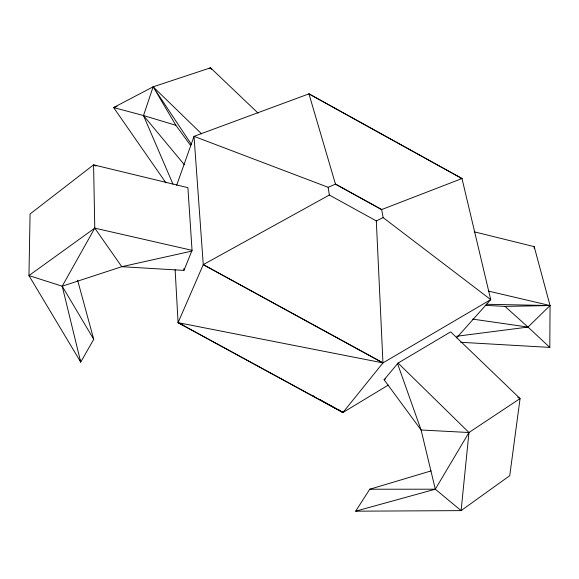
<?xml version="1.0" encoding="UTF-8"?>
<svg xmlns="http://www.w3.org/2000/svg" width="579" height="579" viewBox="0 0 579 579"><rect width="100%" height="100%" fill="white"/><g stroke="black" fill="none" stroke-linecap="round" stroke-linejoin="round"><path stroke-width="0.87" d="M460.631 342.29L549.811 347.407L550.05 305.546L534.2 246.647L474.158 231.781M517.756 397.18L520.065 398.555L509.744 475.685L461.101 510.62L435.314 489.204L421.092 429.994L384.094 379.759L398.091 363.062L450.657 331.861L520.065 398.555L468.968 432.513L461.101 510.62L355.651 511.185L369.771 489.226L431.037 470.922M192.047 250.338L94.782 228.126L28.95 275.582L62.206 286.207L121.764 266.695L183.956 270.4L192.047 250.338L187.9 187.661L93.581 164.856L30.079 213.969L28.95 275.582L80.727 362.114L93.726 339.316L77.6 280.2M172.976 184.158L143.498 115.547L153.145 86.814L210.539 67.815L258.118 113.158M176.653 185.302L194.03 136.347L308.947 93.856L461.991 178.535L490.717 299.625L456.57 337.89M309.099 93.936L461.991 178.535L381.648 209.569L335.487 184.129L328.177 187.321L194.03 136.347L203.258 264.632L178.086 322.662L342.963 412.487L388.306 385.057M79.851 359.559L80.727 362.114L62.206 286.207L94.782 228.126L93.581 164.856L95.984 166.057M355.651 511.185L435.314 489.204L468.968 432.513L398.091 363.062M456.693 336.261L528.012 327.077L550.05 305.546L488.625 291.136M384.094 379.759L385.636 378.832M376.314 220.917L382.958 362.895L203.258 264.632L329.328 195.043L376.314 220.917L383.146 217.61L490.717 299.625L382.958 362.895L342.963 412.487L178.086 322.662L175.126 269.662M208.939 68.626L210.539 67.815L211.393 69.386M117.045 106.406L113.629 107.549L165.985 182.921M191.859 251.091L121.764 266.695L94.782 228.126M485.245 305.343L504.989 306.4L550.05 305.546L486.208 304.272M369.771 489.226L435.314 489.204M468.968 432.513L421.092 429.994L397.527 363.605M460.204 178.325L461.991 178.535M472.688 319.116L528.012 327.077L549.811 347.407M190.672 145.561L175.886 125.274L143.498 115.547L113.629 107.549L153.145 86.814L201.55 133.814M182.95 324.79L178.086 322.662L382.958 362.895L203.258 264.632M313.101 395.754L314.672 396.637M319.384 399.278L342.963 412.487L338.411 409.548M504.989 306.4L528.012 327.077M143.498 115.547L184.39 164.776M191.598 144.699L153.145 86.814L175.886 125.274M62.206 286.207L93.726 339.316M308.947 93.856L335.487 184.129L381.648 209.569L383.146 217.61M328.177 187.321L329.328 195.043M183.847 268.613L183.956 270.4M534.2 246.647L534.236 248.442"/></g></svg>
